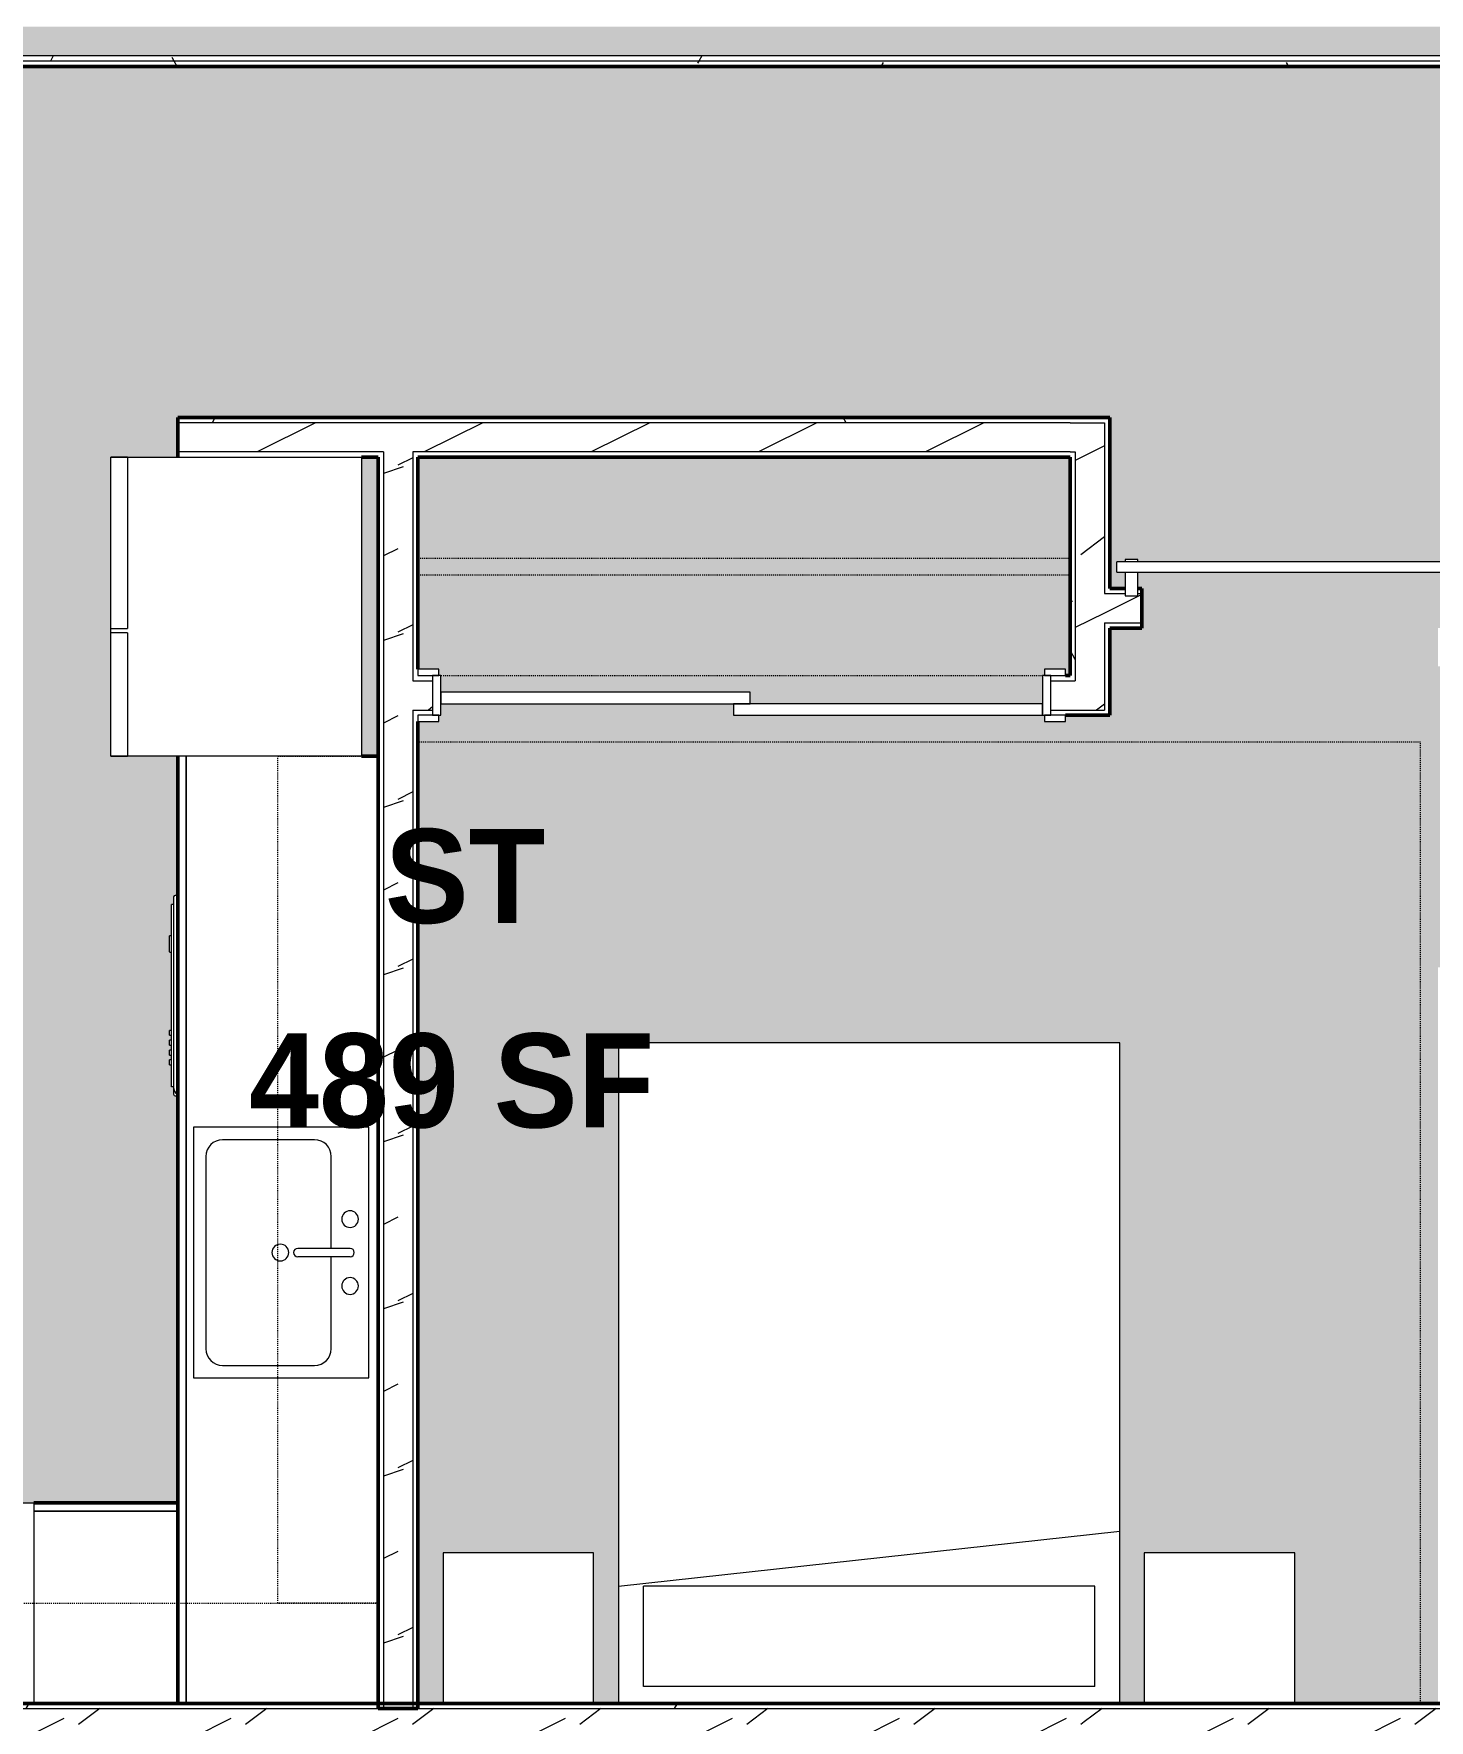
# Model space of a CAD drawing. Header units: inches. Extents: x -4292 to -464, y 9706 to 12474.
# Drawn here: x -3722.7 to -3555.7, y 11549.3 to 11751.1 of the extents above; entities that cross this region are included whole.
import ezdxf

# ---------------------------------------------------------------- set-up
doc = ezdxf.new("R2010")
doc.units = ezdxf.units.IN
doc.header["$MEASUREMENT"] = 0
doc.linetypes.add('Dash', pattern=[0.25, 0.125, -0.125])
for name, color, linetype, lineweight in [('A-AREA-IDEN', 2, 'Continuous', 9), ('A-AREA-PATT-4', 254, 'Continuous', 9), ('A-DOOR-1', 7, 'Continuous', 9), ('A-DOOR-2', 90, 'Continuous', 20), ('A-DOOR-3', 50, 'Continuous', 13), ('A-DOOR-FRAM-1', 90, 'Continuous', 20), ('A-WALL', 113, 'Continuous', 13), ('A-WALL-2', 250, 'Continuous', 50), ('A-WALL-3', 50, 'Continuous', 13), ('A-WALL-4', 113, 'Continuous', 50), ('A-WALL-PATT-1', 7, 'Continuous', 9), ('A-WALL-PATT-2', 8, 'Continuous', 9), ('A-WALL-PATT-5', 111, 'Continuous', 9), ('I-FURN-1', 7, 'Continuous', 9), ('I-FURN-HDLN-1', 7, 'Dash', 9), ('I-WALL-1', 2, 'Continuous', 50), ('P-SANR-FIXT-1', 7, 'Continuous', 9), ('Q-CASE-1', 250, 'Continuous', 50), ('Q-CASE-2', 7, 'Continuous', 9), ('Q-CASE-HDLN-1', 7, 'Dash', 9), ('Q-SPCQ-1', 7, 'Continuous', 9)]:
    doc.layers.add(name, color=color, linetype=linetype, lineweight=lineweight)
doc.styles.add('Century Gothic_B', font='GOTHICB.TTF', dxfattribs={"height": 11.25})
pattern_1 = [(0, (0, 0), (38.4, 9.6), [1.584, -27.216, 1.584, -27.216, -153.6]), (0, (0, 0), (38.4, 9.6), [-57.6, 1.584, -56.016, 1.584, -27.216, -67.2]), (0, (0, 0), (38.4, 9.6), [-144, 1.584, -17.616, 1.584, -46.416]), (120, (14.4, 4.8), (-27.513844, 28.4553755), [1.584, -27.216, 1.584, -27.216, -153.6]), (120, (14.4, 4.8), (-27.513844, 28.4553755), [-57.6, 1.584, -56.016, 1.584, -27.216, -67.2]), (120, (14.4, 4.8), (-27.513844, 28.4553755), [-144, 1.584, -17.616, 1.584, -46.416]), (240, (19.2, 24), (-10.886156, -38.0553755), [1.584, -27.216, 1.584, -27.216, -153.6]), (240, (19.2, 24), (-10.886156, -38.0553755), [-57.6, 1.584, -56.016, 1.584, -27.216, -67.2]), (240, (19.2, 24), (-10.886156, -38.0553755), [-144, 1.584, -17.616, 1.584, -46.416])]
pattern_2 = [(216.87, (7.997, 19.992), (59.9755286, 39.9843071), [9.996, -89.964]), (206.565, (19.992, 13.994), (-19.991807, -19.992219), [22.352, -22.352]), (198.435, (19.992, 3.998), (-39.983821, -19.991955), [12.644, -50.576])]

msp = doc.modelspace()

# ---------------------------------------------------------------- hatches: boundary and pattern name
at = {"layer": 'A-AREA-PATT-4'}
h = msp.add_hatch(color=256, dxfattribs=at)
h.paths.add_polyline_path([(-3676.7411, 11551.3644), (-3673.7411, 11551.3644), (-3673.7411, 11569.3644), (-3655.7411, 11569.3644), (-3655.7411, 11551.3644), (-3652.7411, 11551.3644), (-3652.7411, 11630.3644), (-3592.7411, 11630.3644), (-3592.7411, 11551.3644), (-3589.8092, 11551.3644), (-3589.8092, 11569.3644), (-3571.8092, 11569.3644), (-3571.8092, 11551.3644), (-3554.6737, 11551.3644), (-3554.6737, 11639.4083), (-3549.9237, 11639.4083), (-3549.9237, 11551.3644), (-3513.9237, 11551.3644), (-3513.9237, 11584.1156), (-3507.5487, 11584.1156), (-3507.5487, 11579.3656), (-3509.1737, 11579.3656), (-3509.1737, 11551.3644), (-3483.9737, 11551.3644), (-3483.9737, 11579.3656), (-3487.5487, 11579.3656), (-3487.5487, 11584.1156), (-3483.9737, 11584.1156), (-3483.9737, 11592.1394), (-3491.7, 11592.1394), (-3492.6644, 11592.2664), (-3493.5631, 11592.6386), (-3494.3348, 11593.2308), (-3494.927, 11594.0025), (-3495.2992, 11594.9012), (-3495.4262, 11595.9419), (-3495.4262, 11597.254), (-3498.45, 11596.9063), (-3499.45, 11595.7145), (-3500.45, 11595.1477), (-3501.9595, 11594.7899), (-3502.4538, 11594.7028), (-3503.45, 11594.6156), (-3505.4423, 11594.7899), (-3507.45, 11595.3279), (-3509.7987, 11596.2185), (-3511.5487, 11597.057), (-3513.45, 11598.3759), (-3514.45, 11599.3759), (-3514.95, 11600.2419), (-3515.45, 11601.6156), (-3515.45, 11602.6156), (-3514.95, 11603.9894), (-3514.45, 11604.8554), (-3513.2987, 11605.9603), (-3511.45, 11607.2428), (-3508.9409, 11608.3607), (-3507.45, 11608.9034), (-3505.4423, 11609.4413), (-3503.45, 11609.6156), (-3501.9237, 11609.435), (-3501.45, 11609.3515), (-3500.45, 11609.0835), (-3499.45, 11608.5168), (-3498.45, 11607.325), (-3495.4262, 11606.9773), (-3495.4262, 11608.3656), (-3495.2992, 11609.33), (-3494.927, 11610.2287), (-3494.3348, 11611.0005), (-3493.5631, 11611.5926), (-3492.6644, 11611.9649), (-3491.7, 11612.0919), (-3483.9737, 11612.0919), (-3483.9737, 11620.1156), (-3507.9737, 11620.1156), (-3507.9737, 11678.1144), (-3483.9737, 11678.1144), (-3483.9737, 11679.9894), (-3549.9237, 11679.9894), (-3549.9237, 11675.4083), (-3554.6737, 11675.4083), (-3554.6737, 11679.9894), (-3554.0987, 11679.9894), (-3554.0987, 11684.7394), (-3514.5987, 11684.7394), (-3514.5987, 11686.6873), (-3516.203, 11686.6873), (-3516.203, 11686.4373), (-3552.203, 11686.4373), (-3552.203, 11686.6873), (-3590.5987, 11686.6873), (-3590.5987, 11684.7394), (-3590.0987, 11684.7394), (-3590.0987, 11679.9894), (-3593.9441, 11679.9894), (-3593.9441, 11669.5644), (-3599.2411, 11669.5644), (-3599.2411, 11668.8144), (-3601.7411, 11668.8144), (-3601.7411, 11669.5644), (-3638.9911, 11669.5644), (-3638.9911, 11670.9394), (-3673.9911, 11670.9394), (-3673.9911, 11669.5644), (-3674.2411, 11669.5644), (-3674.2411, 11668.8144), (-3676.7411, 11668.8144), (-3676.7411, 11552.9019)], flags=0)
h.paths.add_polyline_path([(-3504.9237, 11688.9894), (-3540.9237, 11688.9894), (-3540.9237, 11690.7394), (-3504.9237, 11690.7394), (-3504.9237, 11689.7929)], flags=0)
h.paths.add_polyline_path([(-3848.5362, 11557.2144), (-3848.5362, 11583.2144), (-3823.5362, 11583.2144), (-3823.5362, 11557.2144), (-3819.9112, 11557.2144), (-3819.9112, 11582.3769), (-3820.5362, 11582.3769), (-3820.5362, 11587.1269), (-3815.1612, 11587.1269), (-3815.1612, 11575.3644), (-3705.4911, 11575.3644), (-3705.4911, 11624.024), (-3705.8475, 11624.0461), (-3705.9334, 11624.0817), (-3705.9911, 11624.2209), (-3706.0122, 11625.1169), (-3706.2411, 11625.1169), (-3706.2411, 11627.7401), (-3706.4911, 11627.7401), (-3706.4911, 11628.3307), (-3706.2411, 11628.3307), (-3706.2411, 11628.9212), (-3706.4911, 11628.9212), (-3706.4911, 11629.5118), (-3706.2411, 11629.5118), (-3706.2411, 11630.1023), (-3706.4911, 11630.1023), (-3706.4911, 11630.6929), (-3706.2411, 11630.6929), (-3706.2411, 11631.2834), (-3706.4911, 11631.2834), (-3706.4911, 11631.874), (-3706.2411, 11631.874), (-3706.2411, 11641.265), (-3706.4911, 11641.265), (-3706.4911, 11643.1664), (-3706.2411, 11643.1664), (-3706.2411, 11646.9311), (-3705.9911, 11646.9311), (-3705.9911, 11647.8272), (-3705.7942, 11648.024), (-3705.4911, 11648.024), (-3705.4911, 11664.6894), (-3713.4911, 11664.6894), (-3713.4911, 11700.4394), (-3705.4911, 11700.4394), (-3705.4911, 11705.1894), (-3593.9441, 11705.1894), (-3593.9441, 11684.7394), (-3592.0987, 11684.7394), (-3592.0987, 11686.6873), (-3593.0987, 11686.7086), (-3593.0987, 11687.9373), (-3592.0987, 11687.9373), (-3592.0987, 11688.2105), (-3590.5987, 11688.2105), (-3590.5987, 11687.9373), (-3552.203, 11687.9373), (-3552.203, 11688.1873), (-3549.8648, 11688.1873), (-3549.8582, 11688.3644), (-3549.5845, 11688.3644), (-3549.5309, 11688.4373), (-3549.2095, 11688.4373), (-3549.2577, 11688.6873), (-3551.4601, 11688.6957), (-3551.4053, 11688.9373), (-3548.4677, 11688.9373), (-3548.5178, 11688.6873), (-3548.856, 11688.6873), (-3548.8557, 11688.4373), (-3548.481, 11688.4373), (-3548.481, 11688.3644), (-3548.3648, 11688.3644), (-3548.3648, 11688.1873), (-3520.0411, 11688.1873), (-3520.0411, 11688.3644), (-3518.5411, 11688.3644), (-3518.5411, 11688.1873), (-3516.203, 11688.1873), (-3516.203, 11687.9373), (-3514.5987, 11687.9373), (-3514.5987, 11688.2105), (-3513.0987, 11688.2105), (-3513.0987, 11687.9373), (-3512.0987, 11687.916), (-3512.0987, 11686.6873), (-3513.0987, 11686.6873), (-3513.0987, 11684.7394), (-3504.9237, 11684.7394), (-3504.8992, 11688.9894), (-3502.9862, 11688.9894), (-3502.9862, 11689.6144), (-3501.9237, 11689.6144), (-3501.9237, 11724.3644), (-3502.9862, 11724.3644), (-3502.9862, 11724.9894), (-3504.9237, 11724.9894), (-3504.9237, 11747.1894), (-3741.1075, 11747.1894), (-3741.1075, 11731.0644), (-3759.1075, 11731.0644), (-3759.1075, 11735.0644), (-3795.1075, 11735.0644), (-3795.1075, 11731.0644), (-3813.1075, 11731.0644), (-3813.1075, 11747.1894), (-3819.5972, 11747.1894), (-3819.5972, 11736.6394), (-3824.3472, 11736.6394), (-3824.3472, 11747.1894), (-3851.8487, 11747.1894), (-3851.8487, 11705.3418), (-3824.3472, 11705.3418), (-3824.3472, 11706.6394), (-3819.5972, 11706.6394), (-3819.5972, 11715.0644), (-3759.5972, 11715.0644), (-3759.5972, 11685.0644), (-3819.5972, 11685.0644), (-3819.5972, 11700.5918), (-3851.8487, 11700.5918), (-3851.8487, 11587.1269), (-3850.5362, 11587.1269), (-3850.5362, 11582.3769), (-3851.8487, 11582.3769), (-3851.8487, 11557.2144)], flags=0)
h.paths.add_polyline_path([(-3817.5362, 11634.4204), (-3840.9646, 11634.4204), (-3840.9646, 11669.4204), (-3834.9646, 11669.4204), (-3834.9646, 11670.4204), (-3762.9646, 11670.4204), (-3762.9646, 11669.4204), (-3756.9646, 11669.4204), (-3756.9646, 11634.4204), (-3798.6524, 11634.4204)], flags=0)
h.paths.add_polyline_path([(-3683.4911, 11664.6894), (-3681.4911, 11664.6894), (-3681.4911, 11700.4394), (-3683.4911, 11700.4394), (-3683.4911, 11669.1837)], flags=0)
h.paths.add_polyline_path([(-3601.9911, 11670.9394), (-3601.9911, 11674.3144), (-3601.7411, 11674.3144), (-3601.7411, 11675.0644), (-3599.2411, 11675.0644), (-3599.2411, 11674.3144), (-3598.6941, 11674.3144), (-3598.6941, 11700.4394), (-3676.7411, 11700.4394), (-3676.7411, 11675.0644), (-3674.2411, 11675.0644), (-3674.2411, 11674.3144), (-3673.9911, 11674.3144), (-3673.9911, 11672.3144), (-3636.9911, 11672.3144), (-3636.9911, 11670.9394), (-3615.1579, 11670.9394)], flags=0)
h.paths.add_polyline_path([(-3850.4972, 11707.3894), (-3851.4972, 11707.3894), (-3851.4972, 11735.3894), (-3826.2472, 11735.3894), (-3826.2472, 11717.3809), (-3825.7472, 11717.3559), (-3825.7472, 11716.8979), (-3826.2472, 11716.8979), (-3826.2472, 11707.3894), (-3849.5149, 11707.3894)], flags=0)
at = {"layer": 'A-WALL-PATT-1'}
h = msp.add_hatch(dxfattribs=at)
h.set_pattern_fill('FP_1', color=256, style=0, pattern_type=2)
h.set_pattern_definition(pattern_1)
h.paths.add_polyline_path([(-3680.8661, 11704.5644), (-3594.5691, 11704.5644), (-3594.5889, 11705.1894), (-3705.4911, 11705.1894), (-3705.4911, 11704.5644), (-3683.4911, 11704.5644)], flags=0)
h = msp.add_hatch(dxfattribs=at)
h.set_pattern_fill('FP_1', color=256, style=0, pattern_type=2)
h.set_pattern_definition(pattern_1)
h.paths.add_polyline_path([(-3677.3661, 11551.3644), (-3676.7411, 11551.3644), (-3676.7411, 11670.1894), (-3677.3661, 11670.1894), (-3677.3661, 11616.0365)], flags=0)
h.paths.add_polyline_path([(-3676.7411, 11673.6894), (-3676.7411, 11700.4394), (-3677.3661, 11700.4344), (-3677.3661, 11673.6894)], flags=0)
h = msp.add_hatch(dxfattribs=at)
h.set_pattern_fill('FP_1', color=256, style=0, pattern_type=2)
h.set_pattern_definition(pattern_1)
h.paths.add_polyline_path([(-3598.0691, 11674.3144), (-3598.0691, 11701.0644), (-3598.6941, 11701.0644), (-3598.6941, 11674.3144)], flags=0)
h = msp.add_hatch(dxfattribs=at)
h.set_pattern_fill('FP_1', color=256, style=0, pattern_type=2)
h.set_pattern_definition(pattern_1)
h.paths.add_polyline_path([(-3590.0987, 11679.9894), (-3590.0987, 11680.6144), (-3593.9441, 11680.6144), (-3593.9441, 11679.9894)], flags=0)
h.paths.add_polyline_path([(-3503.6737, 11679.9894), (-3503.6737, 11680.6144), (-3550.5487, 11680.6144), (-3550.5487, 11679.9894), (-3504.8992, 11679.9894)], flags=0)
at = {"layer": 'A-WALL-PATT-2'}
h = msp.add_hatch(dxfattribs=at)
h.set_pattern_fill('FP_2', color=256, style=0, pattern_type=2)
h.set_pattern_definition(pattern_2)
h.paths.add_polyline_path([(-3670.2873, 11701.0644), (-3598.0691, 11701.0694), (-3598.0691, 11704.5644), (-3705.4911, 11704.5644), (-3705.4911, 11701.0644), (-3677.3661, 11701.0644)], flags=0)
h = msp.add_hatch(dxfattribs=at)
h.set_pattern_fill('FP_2', color=256, style=0, pattern_type=2)
h.set_pattern_definition(pattern_2)
h.paths.add_polyline_path([(-3598.0542, 11673.6894), (-3594.5691, 11673.6894), (-3594.5691, 11704.5644), (-3598.0691, 11704.5644), (-3598.0691, 11673.6894)], flags=0)
h = msp.add_hatch(dxfattribs=at)
h.set_pattern_fill('FP_2', color=256, style=0, pattern_type=2)
h.set_pattern_definition(pattern_2)
h.paths.add_polyline_path([(-3680.8661, 11550.7394), (-3677.3661, 11550.7394), (-3677.3661, 11701.0644), (-3680.8661, 11701.0644), (-3680.8661, 11616.0365)], flags=0)
h = msp.add_hatch(dxfattribs=at)
h.set_pattern_fill('FP_2', color=256, style=0, pattern_type=2)
h.set_pattern_definition(pattern_2)
h.paths.add_polyline_path([(-3592.0987, 11680.6144), (-3590.0987, 11680.6144), (-3590.0987, 11684.1144), (-3590.5987, 11684.1144), (-3590.5987, 11683.8355), (-3592.0987, 11683.8355), (-3592.0987, 11684.1144), (-3594.5691, 11684.1144), (-3594.5691, 11680.6144), (-3593.9441, 11680.6144)], flags=0)
h.paths.add_polyline_path([(-3503.6737, 11680.6144), (-3503.6737, 11684.1144), (-3513.0987, 11684.1144), (-3513.0987, 11683.8355), (-3514.5987, 11683.8355), (-3514.5987, 11684.1144), (-3554.0987, 11684.1144), (-3554.0487, 11680.6144), (-3504.8992, 11680.6144)], flags=0)
h = msp.add_hatch(dxfattribs=at)
h.set_pattern_fill('FP_2', color=256, style=0, pattern_type=2)
h.set_pattern_definition(pattern_2)
h.paths.add_polyline_path([(-3674.9911, 11670.1894), (-3674.9911, 11673.6894), (-3677.3661, 11673.6894), (-3677.3661, 11670.1894), (-3676.7411, 11670.1894)], flags=0)
h.paths.add_polyline_path([(-3594.5691, 11670.1894), (-3594.5691, 11673.6894), (-3600.9911, 11673.6894), (-3600.9911, 11670.1894), (-3598.0691, 11670.1894)], flags=0)
at = {"layer": 'A-WALL-PATT-5'}
h = msp.add_hatch(dxfattribs=at)
h.set_pattern_fill('FP_41', color=256, style=0, pattern_type=2)
h.set_pattern_definition([(161.57, (0.6, 0.6), (-4.80033747, -0.00041462), [0, -34.152, 3.792, 0]), (18.43, (-0.6, 0.6), (-4.80033747, 0.00041462), [0, -34.152, 3.792, 0]), (108.43, (0.6, 0.6), (2.39913218, -12.00105099), [11.382, -26.562]), (71.57, (-0.6, 0.6), (2.39913218, 12.00105099), [11.382, -26.562])])
h.paths.add_polyline_path([(-3422.2051, 11748.4394), (-3417.2737, 11748.4394), (-3417.2737, 11751.9394), (-3455.4737, 11751.9394), (-3455.4737, 11748.4394), (-3449.7698, 11748.4394)], flags=0)
h.paths.add_polyline_path([(-3808.1107, 11748.4394), (-3495.5237, 11748.4394), (-3495.5237, 11751.9394), (-3852.4737, 11751.9394), (-3852.4737, 11748.4394), (-3835.6754, 11748.4394)], flags=0)
h = msp.add_hatch(dxfattribs=at)
h.set_pattern_fill('FP_1', color=256, style=0, pattern_type=2)
h.set_pattern_definition(pattern_1)
h.paths.add_polyline_path([(-3449.7698, 11747.8144), (-3417.8987, 11747.825), (-3417.9143, 11748.4394), (-3455.4737, 11748.4394), (-3455.4737, 11747.8144)], flags=0)
h.paths.add_polyline_path([(-3796.1075, 11747.8144), (-3503.6737, 11747.8144), (-3503.6737, 11748.4394), (-3852.4737, 11748.4394), (-3852.4737, 11747.8144), (-3808.1107, 11747.8144)], flags=0)
h.paths.add_polyline_path([(-3499.5487, 11747.8144), (-3495.5237, 11747.8144), (-3495.5237, 11748.4394), (-3500.1737, 11748.4394), (-3500.1737, 11747.8144)], flags=0)
h = msp.add_hatch(dxfattribs=at)
h.set_pattern_fill('FP_1', color=256, style=0, pattern_type=2)
h.set_pattern_definition(pattern_1)
h.paths.add_polyline_path([(-3449.7698, 11747.1894), (-3418.5237, 11747.1894), (-3418.5237, 11747.8144), (-3455.4737, 11747.8144), (-3455.4737, 11747.1894)], flags=0)
h.paths.add_polyline_path([(-3495.5237, 11747.1894), (-3495.5237, 11747.8144), (-3499.5487, 11747.8144), (-3499.5487, 11747.1894), (-3498.9237, 11747.1894)], flags=0)
h.paths.add_polyline_path([(-3808.1107, 11747.1894), (-3504.2987, 11747.1894), (-3504.2987, 11747.8144), (-3852.4737, 11747.8144), (-3852.4737, 11747.1894), (-3812.1075, 11747.1894)], flags=0)
h = msp.add_hatch(dxfattribs=at)
h.set_pattern_fill('FP_1', color=256, style=0, pattern_type=2)
h.set_pattern_definition(pattern_1)
h.paths.add_polyline_path([(-3819.3237, 11550.7394), (-3680.8661, 11550.7394), (-3680.8661, 11551.3644), (-3820.7237, 11551.3644), (-3820.7237, 11550.7394)], flags=0)
h.paths.add_polyline_path([(-3604.9987, 11550.7394), (-3596.9987, 11550.7394), (-3596.9987, 11551.3644), (-3677.3661, 11551.3644), (-3677.3661, 11550.7394), (-3652.7411, 11550.7394)], flags=0)
h = msp.add_hatch(dxfattribs=at)
h.set_pattern_fill('FP_2', color=256, style=0, pattern_type=2)
h.set_pattern_definition(pattern_2)
h.paths.add_polyline_path([(-3819.3237, 11547.2394), (-3596.9987, 11547.2487), (-3596.9987, 11550.7394), (-3820.7237, 11550.7394), (-3820.7237, 11548.5894), (-3819.3237, 11548.5894), (-3819.3237, 11547.2621)], flags=0)
h = msp.add_hatch(dxfattribs=at)
h.set_pattern_fill('FP_1', color=256, style=0, pattern_type=2)
h.set_pattern_definition(pattern_1)
h.paths.add_polyline_path([(-3596.9987, 11550.7394), (-3554.0487, 11550.7394), (-3554.0487, 11551.3644), (-3596.9987, 11551.3644)], flags=0)
h.paths.add_polyline_path([(-3479.8737, 11550.7394), (-3479.8737, 11551.3644), (-3509.7987, 11551.3644), (-3509.7987, 11550.7394), (-3480.4987, 11550.7394)], flags=0)
h.paths.add_polyline_path([(-3550.5487, 11550.7394), (-3513.2987, 11550.7394), (-3513.2987, 11551.3644), (-3550.5487, 11551.3644), (-3550.5487, 11550.9963)], flags=0)
h = msp.add_hatch(dxfattribs=at)
h.set_pattern_fill('FP_2', color=256, style=0, pattern_type=2)
h.set_pattern_definition(pattern_2)
h.paths.add_polyline_path([(-3596.9987, 11547.2394), (-3480.4987, 11547.2394), (-3480.4987, 11550.7394), (-3596.9987, 11550.7394), (-3596.9987, 11548.0946)], flags=0)

# ---------------------------------------------------------------- linework, layer by layer
at = {"layer": 'A-DOOR-1'}
for p, q in [((-3674.2411, 11675.0644), (-3676.7411, 11675.0644)), ((-3676.7411, 11675.0644), (-3676.7411, 11674.3144)), ((-3676.7411, 11674.3144), (-3674.2411, 11674.3144)), ((-3674.2411, 11674.3144), (-3674.2411, 11675.0644)), ((-3599.2411, 11675.0644), (-3601.7411, 11675.0644)), ((-3601.7411, 11675.0644), (-3601.7411, 11674.3144)), ((-3601.7411, 11674.3144), (-3599.2411, 11674.3144)), ((-3599.2411, 11674.3144), (-3599.2411, 11675.0644)), ((-3674.2411, 11669.5644), (-3676.7411, 11669.5644)), ((-3676.7411, 11669.5644), (-3676.7411, 11668.8144)), ((-3674.2411, 11668.8144), (-3674.2411, 11669.5644)), ((-3599.2411, 11669.5644), (-3601.7411, 11669.5644)), ((-3601.7411, 11669.5644), (-3601.7411, 11668.8144)), ((-3599.2411, 11668.8144), (-3599.2411, 11669.5644)), ((-3676.7411, 11668.8144), (-3674.2411, 11668.8144)), ((-3601.7411, 11668.8144), (-3599.2411, 11668.8144))]:
    msp.add_line(p, q, dxfattribs=at)
at = {"layer": 'A-DOOR-2'}
for p, q in [((-3636.9911, 11672.3144), (-3673.9911, 11672.3144)), ((-3673.9911, 11672.3144), (-3673.9911, 11670.9394)), ((-3636.9911, 11670.9394), (-3636.9911, 11672.3144)), ((-3673.9911, 11670.9394), (-3636.9911, 11670.9394)), ((-3601.9911, 11670.9394), (-3638.9911, 11670.9394)), ((-3638.9911, 11670.9394), (-3638.9911, 11669.5644)), ((-3638.9911, 11669.5644), (-3601.9911, 11669.5644)), ((-3601.9911, 11669.5644), (-3601.9911, 11670.9394))]:
    msp.add_line(p, q, dxfattribs=at)
at = {"layer": 'A-DOOR-3'}
for p, q in [((-3549.5353, 11687.9373), (-3593.0987, 11687.9373)), ((-3593.0987, 11687.3123), (-3593.0987, 11687.9373)), ((-3590.5987, 11688.2105), (-3592.0987, 11688.2105)), ((-3592.0987, 11688.2105), (-3592.0987, 11687.9371)), ((-3590.5987, 11687.9367), (-3590.5987, 11688.2105)), ((-3593.0987, 11686.6873), (-3593.0987, 11687.3123)), ((-3593.0987, 11686.6873), (-3549.5432, 11686.6873)), ((-3592.0987, 11686.6873), (-3592.0987, 11683.8355)), ((-3590.5987, 11683.8355), (-3590.5987, 11686.6873)), ((-3592.0987, 11683.8355), (-3590.5987, 11683.8355))]:
    msp.add_line(p, q, dxfattribs=at)
at = {"layer": 'A-DOOR-FRAM-1'}
for p, q in [((-3673.9911, 11674.3144), (-3674.9911, 11674.3144)), ((-3674.9911, 11674.3144), (-3674.9911, 11669.5644)), ((-3673.9911, 11669.5644), (-3673.9911, 11674.3144)), ((-3600.9911, 11674.3144), (-3601.9911, 11674.3144)), ((-3601.9911, 11674.3144), (-3601.9911, 11669.5644)), ((-3600.9911, 11669.5644), (-3600.9911, 11674.3144)), ((-3674.9911, 11669.5644), (-3673.9911, 11669.5644)), ((-3601.9911, 11669.5644), (-3600.9911, 11669.5644))]:
    msp.add_line(p, q, dxfattribs=at)
at = {"layer": 'A-WALL'}
for p, q in [((-3503.6737, 11748.4394), (-3852.4737, 11748.4394)), ((-3504.2987, 11747.8144), (-3852.4737, 11747.8144)), ((-3820.7237, 11550.7394), (-3480.4987, 11550.7394))]:
    msp.add_line(p, q, dxfattribs=at)
at = {"layer": 'A-WALL-2'}
for p, q in [((-3598.6941, 11705.1894), (-3705.4911, 11705.1894)), ((-3705.4911, 11705.1894), (-3705.4911, 11700.4394)), ((-3594.5691, 11705.1894), (-3598.6941, 11705.1894)), ((-3593.9441, 11705.1894), (-3594.5691, 11705.1894)), ((-3593.9441, 11684.7394), (-3593.9441, 11705.1894)), ((-3683.4911, 11700.4394), (-3681.4911, 11700.4394)), ((-3681.4911, 11700.4394), (-3681.4911, 11550.7394)), ((-3676.7411, 11675.0644), (-3676.7411, 11700.4394)), ((-3676.7411, 11700.4394), (-3598.6941, 11700.4394)), ((-3598.6941, 11700.4394), (-3598.6941, 11674.3144)), ((-3592.0987, 11684.7394), (-3593.9441, 11684.7394)), ((-3590.0987, 11684.7394), (-3590.5987, 11684.7394)), ((-3590.0987, 11679.9894), (-3590.0987, 11684.7394)), ((-3593.9441, 11679.9894), (-3590.0987, 11679.9894)), ((-3593.9441, 11674.3144), (-3593.9441, 11679.9894)), ((-3598.6941, 11674.3144), (-3599.2411, 11674.3144)), ((-3593.9441, 11670.1894), (-3593.9441, 11674.3144)), ((-3599.2411, 11669.5644), (-3593.9441, 11669.5644)), ((-3593.9441, 11669.5644), (-3593.9441, 11670.1894)), ((-3676.7411, 11550.7394), (-3676.7411, 11668.8144)), ((-3681.4911, 11550.7394), (-3676.7411, 11550.7394))]:
    msp.add_line(p, q, dxfattribs=at)
at = {"layer": 'A-WALL-3'}
for p, q in [((-3598.6941, 11704.5644), (-3705.4911, 11704.5644)), ((-3598.6941, 11704.5644), (-3598.0691, 11704.5644)), ((-3598.0691, 11704.5644), (-3594.5691, 11704.5644)), ((-3594.5691, 11704.5644), (-3594.5691, 11684.1144)), ((-3680.8661, 11701.0644), (-3705.4911, 11701.0644)), ((-3680.8661, 11701.0644), (-3680.8661, 11700.4394)), ((-3680.8661, 11700.4394), (-3680.8661, 11550.7394)), ((-3677.3661, 11701.0644), (-3677.3661, 11700.4394)), ((-3598.6941, 11701.0644), (-3677.3661, 11701.0644)), ((-3677.3661, 11700.4394), (-3677.3661, 11673.6894)), ((-3598.6941, 11701.0644), (-3598.0691, 11701.0644)), ((-3598.0691, 11701.0644), (-3598.0691, 11674.3144)), ((-3594.5691, 11684.1144), (-3593.9441, 11684.1144)), ((-3593.9441, 11684.1144), (-3592.0987, 11684.1144)), ((-3590.5987, 11684.1144), (-3590.0987, 11684.1144)), ((-3594.5691, 11680.6144), (-3593.9441, 11680.6144)), ((-3594.5691, 11680.6144), (-3594.5691, 11674.3144)), ((-3593.9441, 11680.6144), (-3590.0987, 11680.6144)), ((-3677.3661, 11673.6894), (-3676.7411, 11673.6894)), ((-3676.7411, 11673.6894), (-3674.9911, 11673.6894)), ((-3600.9911, 11673.6894), (-3598.0691, 11673.6894)), ((-3598.0691, 11674.3144), (-3598.0691, 11673.6894)), ((-3594.5691, 11674.3144), (-3594.5691, 11673.6894)), ((-3594.5691, 11673.6894), (-3594.5691, 11670.1894)), ((-3677.3661, 11670.1894), (-3676.7411, 11670.1894)), ((-3677.3661, 11670.1894), (-3677.3661, 11550.7394)), ((-3676.7411, 11670.1894), (-3674.9911, 11670.1894)), ((-3600.9911, 11670.1894), (-3594.5691, 11670.1894))]:
    msp.add_line(p, q, dxfattribs=at)
at = {"layer": 'A-WALL-4'}
msp.add_line((-3483.9737, 11551.3644), (-3820.7237, 11551.3644), dxfattribs=at)
at = {"layer": 'I-FURN-1'}
for p, q in [((-3592.7411, 11630.3644), (-3652.7411, 11630.3644)), ((-3652.7411, 11630.3644), (-3652.7411, 11551.3644)), ((-3592.7411, 11551.3644), (-3592.7411, 11630.3644)), ((-3652.7411, 11565.3644), (-3592.7411, 11571.944)), ((-3655.7411, 11569.3644), (-3673.7411, 11569.3644)), ((-3673.7411, 11569.3644), (-3673.7411, 11551.3644)), ((-3655.7411, 11551.3644), (-3655.7411, 11569.3644)), ((-3571.8092, 11569.3644), (-3589.8092, 11569.3644)), ((-3589.8092, 11569.3644), (-3589.8092, 11551.3644)), ((-3571.8092, 11551.3644), (-3571.8092, 11569.3644)), ((-3649.7411, 11553.3644), (-3649.7411, 11565.3644)), ((-3595.7411, 11565.3644), (-3649.7411, 11565.3644)), ((-3595.7411, 11553.3644), (-3595.7411, 11565.3644)), ((-3595.7411, 11553.3644), (-3649.7411, 11553.3644))]:
    msp.add_line(p, q, dxfattribs=at)
at = {"layer": 'I-FURN-HDLN-1'}
for p, q in [((-3556.7411, 11666.3644), (-3676.7411, 11666.3644)), ((-3556.7411, 11551.3644), (-3556.7411, 11666.3644))]:
    msp.add_line(p, q, dxfattribs=at)
at = {"layer": 'I-WALL-1'}
msp.add_line((-3758.1075, 11747.1894), (-3504.9237, 11747.1894), dxfattribs=at)
at = {"layer": 'P-SANR-FIXT-1'}
for p, q in [((-3682.6161, 11620.2924), (-3703.6161, 11620.2924)), ((-3703.6161, 11620.2924), (-3703.6161, 11590.2924)), ((-3682.6161, 11590.2924), (-3682.6161, 11620.2924)), ((-3689.1161, 11618.7924), (-3700.1161, 11618.7924)), ((-3702.1161, 11616.7924), (-3702.1161, 11593.7924)), ((-3687.1161, 11605.7924), (-3687.1161, 11616.7924)), ((-3684.8661, 11605.7924), (-3691.1161, 11605.7924)), ((-3684.8661, 11604.7924), (-3691.1161, 11604.7924)), ((-3687.1161, 11593.7924), (-3687.1161, 11604.7924)), ((-3700.1161, 11591.7924), (-3689.1161, 11591.7924)), ((-3703.6161, 11590.2924), (-3682.6161, 11590.2924))]:
    msp.add_line(p, q, dxfattribs=at)
for centre, radius, start, end in [((-3700.1161, 11616.7924), 2, 90, 180), ((-3689.1161, 11616.7924), 2, 0, 90), ((-3684.8661, 11609.2924), 1, 90, 270), ((-3684.8661, 11609.2924), 1, 270, 90), ((-3693.2084, 11605.2924), 1, 90, 270), ((-3693.2084, 11605.2924), 1, 270, 90), ((-3691.1161, 11605.2924), 0.5, 90, 270), ((-3684.8661, 11605.2924), 0.5, 270, 90), ((-3684.8661, 11601.2924), 1, 90, 270), ((-3684.8661, 11601.2924), 1, 270, 90), ((-3700.1161, 11593.7924), 2, 180, 270), ((-3689.1161, 11593.7924), 2, 270, 0)]:
    msp.add_arc(centre, radius, start, end, dxfattribs=at)
at = {"layer": 'Q-CASE-1'}
for p, q in [((-3705.4911, 11664.6894), (-3705.4911, 11551.3644)), ((-3681.4911, 11664.6894), (-3683.4911, 11664.6894)), ((-3705.4911, 11575.3644), (-3722.7237, 11575.3644)), ((-3705.4911, 11551.3644), (-3705.4911, 11575.3644))]:
    msp.add_line(p, q, dxfattribs=at)
at = {"layer": 'Q-CASE-2'}
for p, q in [((-3705.4911, 11551.3644), (-3705.4911, 11664.6894)), ((-3704.4911, 11664.6894), (-3704.4911, 11551.3644)), ((-3704.4911, 11551.3644), (-3704.4911, 11664.6894)), ((-3683.4911, 11664.6894), (-3681.4911, 11664.6894)), ((-3722.7237, 11575.3644), (-3705.4911, 11575.3644)), ((-3705.4911, 11575.3644), (-3705.4911, 11574.3644)), ((-3705.4911, 11574.3644), (-3722.7237, 11574.3644)), ((-3722.7237, 11574.3644), (-3705.4911, 11574.3644)), ((-3705.4911, 11574.3644), (-3705.4911, 11551.3644))]:
    msp.add_line(p, q, dxfattribs=at)
at = {"layer": 'Q-CASE-HDLN-1'}
for p, q in [((-3598.6941, 11700.4394), (-3676.7411, 11700.4394)), ((-3676.7411, 11700.4394), (-3676.7411, 11675.0644)), ((-3598.6941, 11674.3144), (-3598.6941, 11700.4394)), ((-3676.7411, 11688.3769), (-3598.6941, 11688.3769)), ((-3676.7411, 11686.3769), (-3598.6941, 11686.3769)), ((-3673.9911, 11674.3144), (-3601.9911, 11674.3144)), ((-3599.2411, 11674.3144), (-3598.6941, 11674.3144)), ((-3693.4911, 11664.6894), (-3681.4911, 11664.6894)), ((-3693.4911, 11563.3644), (-3693.4911, 11664.6894)), ((-3681.4911, 11664.6894), (-3681.4911, 11563.3644)), ((-3815.1612, 11563.3644), (-3681.4911, 11563.3644)), ((-3681.4911, 11563.3644), (-3693.4911, 11563.3644)), ((-3681.4911, 11563.3644), (-3681.4911, 11551.3644)), ((-3681.4911, 11551.3644), (-3815.1612, 11551.3644))]:
    msp.add_line(p, q, dxfattribs=at)
at = {"layer": 'Q-SPCQ-1'}
for p, q in [((-3713.4911, 11700.4394), (-3683.4911, 11700.4394)), ((-3713.4911, 11664.6894), (-3713.4911, 11700.4394)), ((-3713.4911, 11679.9394), (-3713.4911, 11700.4394)), ((-3711.4911, 11700.4394), (-3713.4911, 11700.4394)), ((-3711.4911, 11700.4394), (-3711.4911, 11679.9394)), ((-3683.4911, 11700.4394), (-3683.4911, 11664.6894)), ((-3713.4911, 11679.9394), (-3711.4911, 11679.9394)), ((-3713.4911, 11664.6894), (-3713.4911, 11679.4394)), ((-3711.4911, 11679.4394), (-3713.4911, 11679.4394)), ((-3711.4911, 11679.4394), (-3711.4911, 11664.6894)), ((-3683.4911, 11664.6894), (-3713.4911, 11664.6894)), ((-3713.4911, 11664.6894), (-3711.4911, 11664.6894)), ((-3705.9911, 11647.8272), (-3705.9911, 11625.0959)), ((-3705.4911, 11648.024), (-3705.7942, 11648.024)), ((-3706.2411, 11625.1169), (-3706.2411, 11646.9311)), ((-3705.9911, 11646.9311), (-3706.2411, 11646.9311)), ((-3706.2411, 11643.2), (-3706.4911, 11643.2)), ((-3706.4911, 11642.2157), (-3706.4911, 11643.1664)), ((-3706.4911, 11641.265), (-3706.4911, 11642.2157)), ((-3706.4911, 11641.2315), (-3706.2411, 11641.2315)), ((-3706.4911, 11631.2834), (-3706.4911, 11631.874)), ((-3706.2411, 11631.874), (-3706.4911, 11631.874)), ((-3706.4911, 11631.2834), (-3706.2411, 11631.2834)), ((-3706.4911, 11630.1023), (-3706.4911, 11630.6929)), ((-3706.2411, 11630.6929), (-3706.4911, 11630.6929)), ((-3706.4911, 11630.1023), (-3706.2411, 11630.1023)), ((-3706.4911, 11628.9212), (-3706.4911, 11629.5118)), ((-3706.2411, 11629.5118), (-3706.4911, 11629.5118)), ((-3706.4911, 11628.9212), (-3706.2411, 11628.9212)), ((-3706.4911, 11627.7401), (-3706.4911, 11628.3307)), ((-3706.2411, 11628.3307), (-3706.4911, 11628.3307)), ((-3706.4911, 11627.7401), (-3706.2411, 11627.7401)), ((-3705.9909, 11625.1169), (-3706.2411, 11625.1169)), ((-3705.9911, 11625.0959), (-3705.9911, 11624.2209)), ((-3705.7942, 11624.024), (-3705.4911, 11624.024)), ((-3746.7237, 11575.3644), (-3722.7237, 11575.3644)), ((-3722.7237, 11575.3644), (-3722.7237, 11551.3644))]:
    msp.add_line(p, q, dxfattribs=at)
for centre, radius, start, end in [((-3705.7942, 11647.8272), 0.1969, 90, 180), ((-3705.7942, 11647.8272), 0.1969, 90, 180), ((-3704.9192, 11625.0959), 1.0719, 180, 237.572485), ((-3705.7942, 11624.2209), 0.1969, 180, 270)]:
    msp.add_arc(centre, radius, start, end, dxfattribs=at)

# ---------------------------------------------------------------- texts
at = {"layer": 'A-AREA-IDEN', "char_height": 11.25, "attachment_point": 1, "style": 'Century Gothic_B'}
for s, insert, width in [('ST', (-3680.6976, 11655.9625), 18.18), ('489 SF', (-3696.9495, 11631.5049), 57.57)]:
    msp.add_mtext(s, dxfattribs=dict(at, insert=insert, width=width))

doc.saveas('drawing.dxf')
